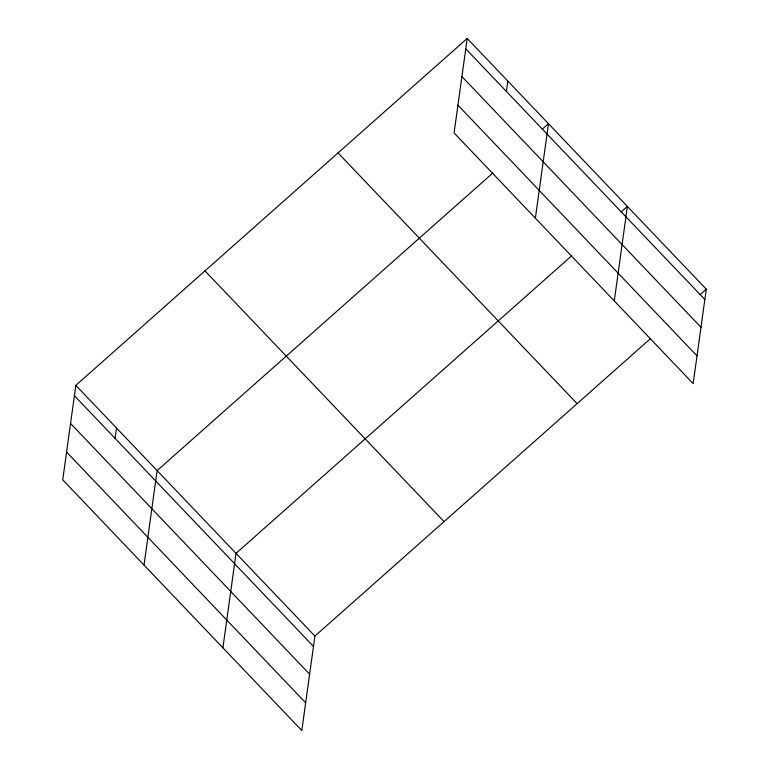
<?xml version="1.0" encoding="UTF-8"?>
<svg xmlns="http://www.w3.org/2000/svg" width="769" height="769" viewBox="0 0 769 769"><rect width="100%" height="100%" fill="white"/><g stroke="black" fill="none" stroke-linecap="round" stroke-linejoin="round"><path stroke-width="1.15" d="M467.196 38.45L454.085 132.922L693.157 383.644L706.269 289.173L467.196 38.45L75.843 385.356L62.731 479.827L301.804 730.55L314.915 636.078L650.661 338.466M115.042 438.33L116.484 427.977M144.014 565.071L157.126 470.599L492.871 172.987M222.914 647.815L236.025 553.344L571.771 255.721M506.396 91.424L507.838 81.072M535.368 218.165L548.48 123.694L542.203 129.259M614.268 300.91L627.369 206.438L621.092 212.004M699.992 294.738L706.269 289.173M465.754 48.803L704.837 299.526M461.9 76.564L700.982 327.286M457.93 105.161L697.012 355.884M338.043 152.925L577.125 403.648M204.987 270.88L444.059 521.603M75.843 385.356L314.915 636.078M74.401 395.708L313.483 646.431M70.556 423.469L309.628 674.192M66.586 452.066L305.658 702.789"/></g></svg>
